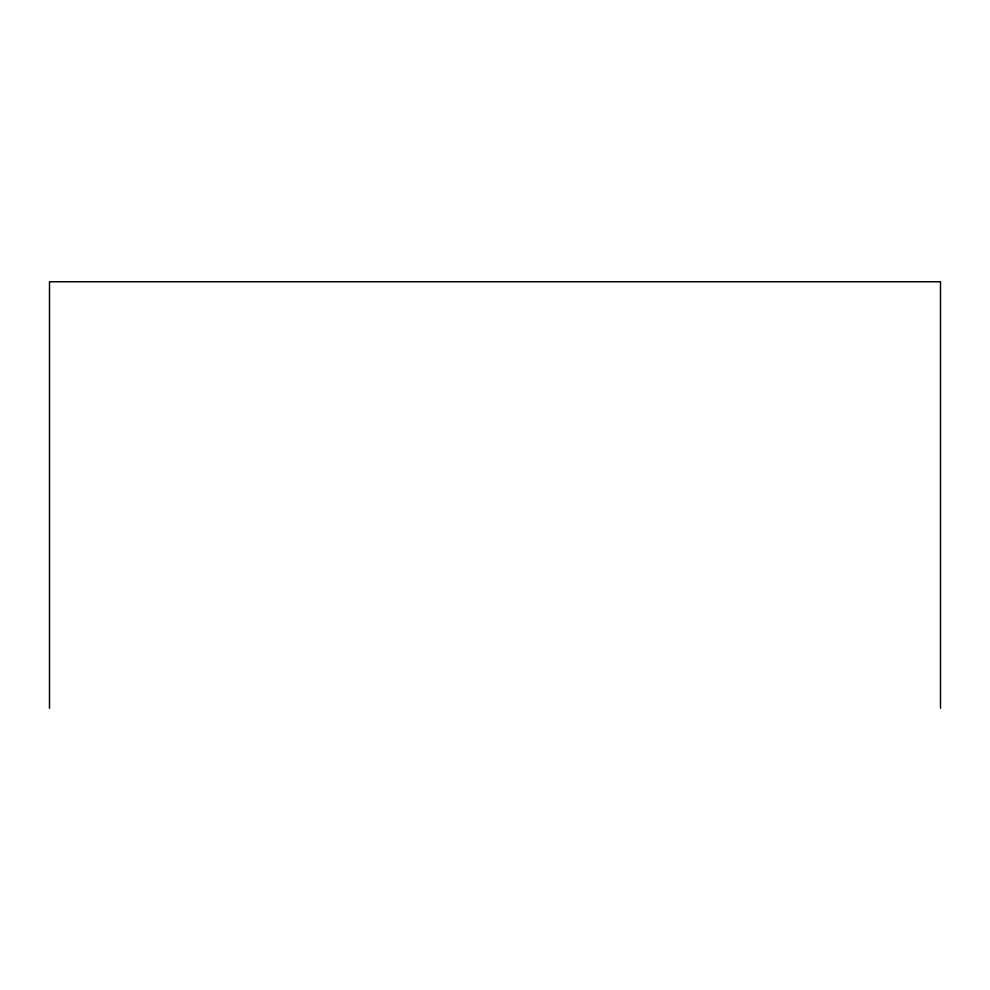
<?xml version="1.0" encoding="UTF-8"?>
<svg xmlns="http://www.w3.org/2000/svg" width="990" height="990" viewBox="0 0 990 990"><rect width="100%" height="100%" fill="white"/><g stroke="black" fill="none" stroke-linecap="round" stroke-linejoin="round"><path stroke-width="1.49" d="M940.5 708.246L940.5 281.754L49.5 281.754L49.5 708.246"/></g></svg>
